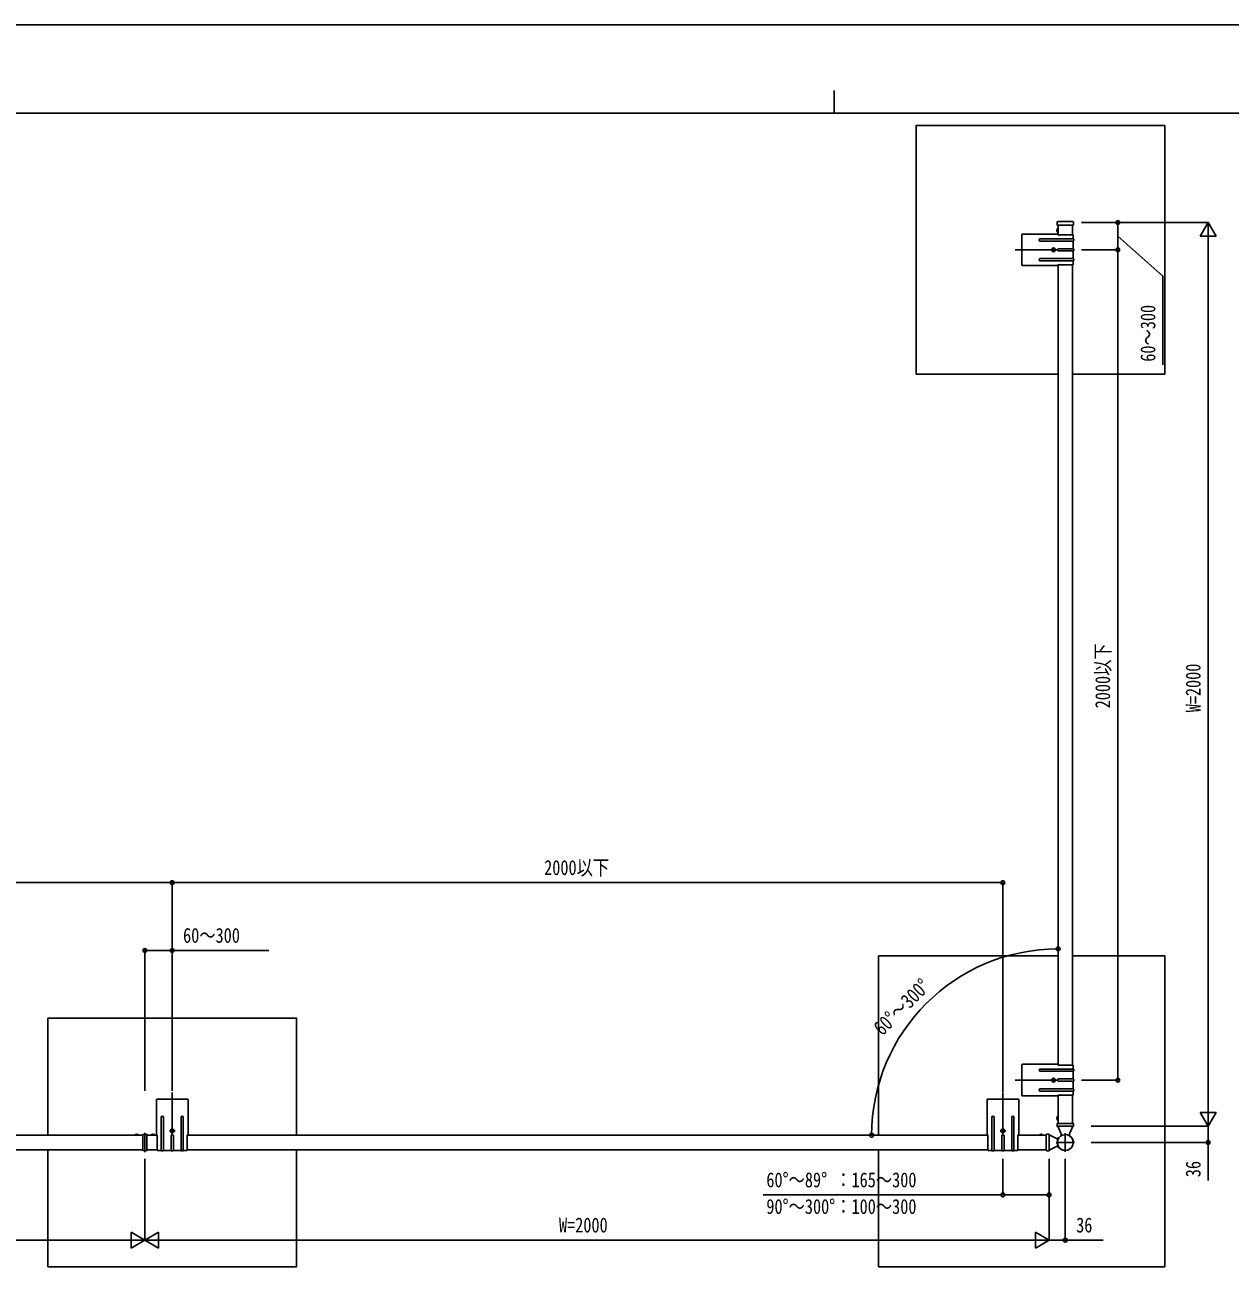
# Model space of a CAD drawing. Units: millimetres, scale not verified. Extents: x -4205 to 4205, y -2970 to 2970.
# Drawn here: x -1795 to 871, y 212 to 2970 of the extents above; entities that cross this region are included whole.
import ezdxf
from ezdxf.enums import TextEntityAlignment as Align

# ---------------------------------------------------------------- set-up
doc = ezdxf.new("R2010")
doc.units = ezdxf.units.MM
doc.header["$LTSCALE"] = 16
for name, color, linetype in [('0-3_YKK_12', 2, 'Continuous'), ('0-4_YKK_A1', 4, 'Continuous'), ('0-5_YKK_D', 6, 'Continuous'), ('0-6_YKK_ZWAK', 7, 'Continuous')]:
    doc.layers.add(name, color=color, linetype=linetype)
doc.styles.add('ＭＳ ゴシック', font='')
doc.styles.get('ＭＳ ゴシック').set_extended_font_data('MS Gothic')

msp = doc.modelspace()

# ---------------------------------------------------------------- linework, layer by layer
at = {"layer": '0-3_YKK_12'}
for p, q in [((490.19, 2472.29), (395.19, 2472.29)), ((490.19, 634.99), (395.19, 634.99)), ((-1469.31, 512.89), (-1469.31, 607.89)), ((368.09, 512.89), (368.09, 607.89)), ((-1529.81, 518.09), (-1529.81, 475.69)), ((485.67, 496.89), (526.7, 496.89)), ((506.19, 517.59), (506.19, 476.19))]:
    msp.add_line(p, q, dxfattribs=at)
at = {"layer": '0-4_YKK_A1'}
for p, q in [((487.96, 2527.21), (488.37, 2533.95)), ((488.94, 2526.89), (488.26, 2526.89)), ((523.44, 2526.89), (488.94, 2526.89)), ((489.37, 2534.89), (523.01, 2534.89)), ((489.68, 2520.09), (489.68, 2510.69)), ((490.19, 2520.09), (489.68, 2520.09)), ((490.19, 2510.69), (489.68, 2510.69)), ((490.19, 2526.89), (490.19, 2505.29)), ((490.19, 2520.09), (490.19, 2510.69)), ((490.19, 2517.39), (490.19, 2513.39)), ((490.19, 2509.89), (490.19, 2505.29)), ((522.19, 2526.89), (522.19, 2505.29)), ((524.12, 2526.89), (523.44, 2526.89)), ((524.42, 2527.21), (524.01, 2533.95)), ((410.19, 2505.79), (410.19, 2438.79)), ((488.19, 2507.29), (411.69, 2507.29)), ((523.69, 2496.79), (450.69, 2496.79)), ((450.69, 2491.79), (523.69, 2491.79)), ((488.19, 2507.29), (490.19, 2505.29)), ((493.73, 2505.29), (490.19, 2505.29)), ((512.73, 2505.29), (494.65, 2505.29)), ((523.69, 2505.29), (513.65, 2505.29)), ((523.69, 2496.79), (523.69, 2505.29)), ((523.69, 2474.79), (523.69, 2491.79)), ((524.69, 2492.79), (524.69, 2495.79)), ((473.94, 2472.29), (486.44, 2472.29)), ((478.94, 2471.87), (478.11, 2471.87)), ((481.43, 2472.7), (482.26, 2472.7)), ((491.49, 2474.79), (523.69, 2474.79)), ((523.69, 2469.79), (491.49, 2469.79)), ((523.69, 2452.79), (523.69, 2469.79)), ((524.69, 2473.79), (524.69, 2470.79)), ((411.69, 2437.29), (488.19, 2437.29)), ((450.69, 2452.79), (523.69, 2452.79)), ((523.69, 2447.79), (450.69, 2447.79)), ((490.19, 2439.29), (488.19, 2437.29)), ((490.19, 2439.29), (490.19, 667.99)), ((490.19, 2439.29), (493.73, 2439.29)), ((494.65, 2439.29), (512.73, 2439.29)), ((513.65, 2439.29), (523.69, 2439.29)), ((522.19, 2439.29), (522.19, 667.99)), ((523.69, 2439.29), (523.69, 2447.79)), ((524.69, 2451.79), (524.69, 2448.79)), ((410.19, 668.49), (410.19, 601.49)), ((488.19, 669.99), (411.69, 669.99)), ((488.19, 669.99), (490.19, 667.99)), ((493.73, 667.99), (490.19, 667.99)), ((512.73, 667.99), (494.65, 667.99)), ((523.69, 667.99), (513.65, 667.99)), ((523.69, 659.49), (523.69, 667.99)), ((523.69, 659.49), (450.69, 659.49)), ((450.69, 654.49), (523.69, 654.49)), ((473.94, 634.99), (486.44, 634.99)), ((478.94, 634.57), (478.11, 634.57)), ((481.43, 635.4), (482.26, 635.4)), ((491.49, 637.49), (523.69, 637.49)), ((523.69, 637.49), (523.69, 654.49)), ((524.69, 655.49), (524.69, 658.49)), ((524.69, 636.49), (524.69, 633.49)), ((450.69, 615.49), (523.69, 615.49)), ((523.69, 610.49), (450.69, 610.49)), ((523.69, 632.49), (491.49, 632.49)), ((523.69, 615.49), (523.69, 632.49)), ((523.69, 601.99), (523.69, 610.49)), ((524.69, 614.49), (524.69, 611.49)), ((-1504.31, 591.39), (-1504.31, 514.89)), ((-1435.81, 592.89), (-1502.81, 592.89)), ((-1434.31, 514.89), (-1434.31, 591.39)), ((333.09, 591.39), (333.09, 514.89)), ((401.59, 592.89), (334.59, 592.89)), ((403.09, 514.89), (403.09, 591.39)), ((411.69, 599.99), (488.19, 599.99)), ((490.19, 601.99), (488.19, 599.99)), ((490.19, 601.99), (490.19, 538.89)), ((490.19, 601.99), (493.73, 601.99)), ((494.65, 601.99), (512.73, 601.99)), ((513.65, 601.99), (523.69, 601.99)), ((522.19, 601.99), (522.19, 538.89)), ((-1493.81, 479.39), (-1493.81, 552.39)), ((-1488.81, 552.39), (-1488.81, 479.39)), ((-1449.81, 552.39), (-1449.81, 479.39)), ((-1444.81, 479.39), (-1444.81, 552.39)), ((343.59, 479.39), (343.59, 552.39)), ((348.59, 552.39), (348.59, 479.39)), ((387.59, 552.39), (387.59, 479.39)), ((392.59, 479.39), (392.59, 552.39)), ((489.68, 555.09), (489.68, 545.69)), ((490.19, 555.09), (489.68, 555.09)), ((490.19, 555.09), (490.19, 545.69)), ((490.19, 552.39), (490.19, 548.39)), ((487.94, 533.19), (487.99, 538.59)), ((487.94, 533.35), (487.94, 532.89)), ((488.24, 532.89), (487.94, 532.89)), ((488.94, 532.89), (488.24, 532.89)), ((488.29, 538.89), (488.99, 538.89)), ((523.44, 532.89), (488.94, 532.89)), ((488.99, 538.89), (523.39, 538.89)), ((496.5, 517.67), (489.4, 532.89)), ((490.19, 545.69), (489.68, 545.69)), ((522.98, 532.89), (515.88, 517.67)), ((523.39, 538.89), (524.09, 538.89)), ((524.14, 532.89), (523.44, 532.89)), ((524.14, 532.89), (524.44, 532.89)), ((524.39, 538.59), (524.44, 533.19)), ((524.44, 533.35), (524.44, 532.89)), ((-3436.21, 512.89), (-1534.31, 512.89)), ((-1552.51, 513.4), (-1543.11, 513.4)), ((-1552.51, 512.89), (-1552.51, 513.4)), ((-1552.51, 512.89), (-1543.11, 512.89)), ((-1549.81, 512.89), (-1545.81, 512.89)), ((-1543.11, 512.89), (-1543.11, 513.4)), ((-1534.31, 514.68), (-1534.31, 513.88)), ((-1529.81, 515.14), (-1534.12, 514.88)), ((-1529.81, 514.14), (-1529.81, 479.64)), ((-1502.31, 512.89), (-1525.31, 512.89)), ((-1507.11, 513.4), (-1516.51, 513.4)), ((-1516.51, 512.89), (-1516.51, 513.4)), ((-1507.11, 512.89), (-1516.51, 512.89)), ((-1513.91, 515.04), (-1512.96, 513.1)), ((-1509.81, 512.89), (-1513.81, 512.89)), ((-1509.71, 515.04), (-1510.66, 513.1)), ((-1507.11, 512.89), (-1507.11, 513.4)), ((-1502.31, 512.89), (-1504.31, 514.89)), ((-1502.31, 512.89), (-1502.31, 509.35)), ((-1502.31, 508.43), (-1502.31, 490.35)), ((-1475.56, 522.89), (-1463.06, 522.89)), ((-1471.81, 479.39), (-1471.81, 511.59)), ((-1470.56, 522.47), (-1471.39, 522.47)), ((-1468.07, 523.3), (-1467.24, 523.3)), ((-1466.81, 511.59), (-1466.81, 479.39)), ((-1434.31, 514.89), (-1436.31, 512.89)), ((335.09, 512.89), (-1436.31, 512.89)), ((-1436.31, 509.35), (-1436.31, 512.89)), ((-1436.31, 490.35), (-1436.31, 508.43)), ((335.09, 512.89), (333.09, 514.89)), ((335.09, 512.89), (335.09, 509.35)), ((335.09, 508.43), (335.09, 490.35)), ((361.84, 522.89), (374.34, 522.89)), ((365.59, 479.39), (365.59, 511.59)), ((366.84, 522.47), (366.01, 522.47)), ((369.33, 523.3), (370.16, 523.3)), ((370.59, 511.59), (370.59, 479.39)), ((403.09, 514.89), (401.09, 512.89)), ((464.19, 512.89), (401.09, 512.89)), ((401.09, 509.35), (401.09, 512.89)), ((401.09, 490.35), (401.09, 508.43)), ((457.39, 513.4), (447.99, 513.4)), ((447.99, 512.89), (447.99, 513.4)), ((457.39, 512.89), (447.99, 512.89)), ((454.69, 512.89), (450.69, 512.89)), ((457.39, 512.89), (457.39, 513.4)), ((464.19, 514.09), (464.19, 514.79)), ((464.19, 479.69), (464.19, 514.09)), ((464.49, 515.09), (469.89, 515.14)), ((470.19, 514.84), (470.19, 514.14)), ((470.19, 514.14), (470.19, 479.64)), ((470.19, 513.68), (489.61, 504.62)), ((485.67, 496.89), (526.7, 496.89)), ((489.41, 502.51), (489.13, 502.64)), ((494.89, 510.52), (495.95, 511.66)), ((506.19, 517.59), (506.19, 476.19)), ((516.43, 511.66), (517.49, 510.52)), ((519.81, 508.19), (519.6, 508.01)), ((519.98, 507.98), (519.81, 508.19)), ((-3436.21, 480.89), (-1534.31, 480.89)), ((-1534.12, 478.9), (-1529.81, 478.64)), ((-1529.81, 478.64), (-1529.81, 479.64)), ((-1525.5, 478.9), (-1529.81, 478.64)), ((-1502.31, 480.89), (-1525.31, 480.89)), ((-1525.31, 479.9), (-1525.31, 479.1)), ((-1502.31, 489.43), (-1502.31, 479.39)), ((-1502.31, 479.39), (-1493.81, 479.39)), ((-1489.81, 478.39), (-1492.81, 478.39)), ((-1488.81, 479.39), (-1471.81, 479.39)), ((-1467.81, 478.39), (-1470.81, 478.39)), ((-1466.81, 479.39), (-1449.81, 479.39)), ((-1448.81, 478.39), (-1445.81, 478.39)), ((-1444.81, 479.39), (-1436.31, 479.39)), ((-1436.31, 479.39), (-1436.31, 489.43)), ((335.09, 480.89), (-1436.31, 480.89)), ((335.09, 489.43), (335.09, 479.39)), ((335.09, 479.39), (343.59, 479.39)), ((347.59, 478.39), (344.59, 478.39)), ((348.59, 479.39), (365.59, 479.39)), ((369.59, 478.39), (366.59, 478.39)), ((370.59, 479.39), (387.59, 479.39)), ((388.59, 478.39), (391.59, 478.39)), ((392.59, 479.39), (401.09, 479.39)), ((401.09, 479.39), (401.09, 489.43)), ((464.19, 480.89), (401.09, 480.89)), ((464.19, 478.99), (464.19, 479.69)), ((469.89, 478.64), (464.49, 478.69)), ((489.61, 489.16), (470.19, 480.1)), ((470.19, 479.64), (470.19, 478.94)), ((519.81, 485.59), (519.6, 485.77)), ((519.81, 485.59), (520.01, 485.83))]:
    msp.add_line(p, q, dxfattribs=at)
for points in [[(522.19, 2197.29), (726.19, 2197.29), (726.19, 2747.29), (176.19, 2747.29), (176.19, 2197.29), (490.19, 2197.29)], [(488.04, 2517.49), (489.98, 2516.54), (490.59, 2515.39)], [(488.04, 2513.29), (489.98, 2514.24), (490.59, 2515.39)], [(478.11, 2471.87), (478.11, 2472.7), (478.94, 2472.7)], [(479.77, 2473.53), (479.77, 2474.36), (480.6, 2474.36), (480.6, 2473.53)], [(480.6, 2471.04), (480.6, 2470.21), (479.77, 2470.21), (479.77, 2471.04)], [(482.26, 2472.7), (482.26, 2471.87), (481.43, 2471.87)], [(490.19, 909.99), (93.09, 909.99), (93.09, 512.89)], [(93.09, 480.89), (93.09, 221.89), (726.19, 221.89), (726.19, 909.99), (522.19, 909.99)], [(-1194.31, 512.89), (-1194.31, 771.89), (-1744.31, 771.89), (-1744.31, 512.89)], [(478.11, 634.57), (478.11, 635.4), (478.94, 635.4)], [(479.77, 636.23), (479.77, 637.06), (480.6, 637.06), (480.6, 636.23)], [(482.26, 635.4), (482.26, 634.57), (481.43, 634.57)], [(480.6, 633.74), (480.6, 632.91), (479.77, 632.91), (479.77, 633.74)], [(488.04, 552.49), (489.98, 551.54), (490.59, 550.39)], [(-1469.73, 524.13), (-1469.73, 524.96), (-1468.9, 524.96), (-1468.9, 524.13)], [(367.67, 524.13), (367.67, 524.96), (368.5, 524.96), (368.5, 524.13)], [(488.04, 548.29), (489.98, 549.24), (490.59, 550.39)], [(-1549.91, 515.04), (-1548.96, 513.1), (-1547.81, 512.48)], [(-1545.71, 515.04), (-1546.66, 513.1), (-1547.81, 512.48)], [(-1534.31, 513.88), (-1534.31, 479.9), (-1534.31, 479.1)], [(-1529.81, 514.14), (-1529.81, 515.14), (-1525.5, 514.88)], [(-1525.31, 514.68), (-1525.31, 513.88), (-1525.31, 479.9)], [(-1471.39, 522.47), (-1471.39, 523.3), (-1470.56, 523.3)], [(-1468.9, 521.64), (-1468.9, 520.81), (-1469.73, 520.81), (-1469.73, 521.64)], [(-1467.24, 523.3), (-1467.24, 522.47), (-1468.07, 522.47)], [(366.01, 522.47), (366.01, 523.3), (366.84, 523.3)], [(368.5, 521.64), (368.5, 520.81), (367.67, 520.81), (367.67, 521.64)], [(370.16, 523.3), (370.16, 522.47), (369.33, 522.47)], [(450.59, 515.04), (451.54, 513.1), (452.69, 512.48)], [(454.79, 515.04), (453.84, 513.1), (452.69, 512.48)], [(520.8, 506.9), (520.77, 506.92), (519.6, 508.01)], [(520.81, 506.86), (520.81, 506.87), (520.8, 506.89), (520.8, 506.89), (520.8, 506.9), (520.8, 506.9), (520.8, 506.9)], [(-1744.31, 480.89), (-1744.31, 221.89), (-1194.31, 221.89), (-1194.31, 480.89)], [(519.6, 485.77), (520.77, 486.86), (520.8, 486.88)], [(520.8, 486.88), (520.8, 486.88), (520.8, 486.89), (520.8, 486.89), (520.81, 486.92)]]:
    msp.add_lwpolyline(points, dxfattribs=at)
for centre in [(480.19, 2472.29), (480.19, 634.99), (-1469.31, 522.89), (368.09, 522.89)]:
    msp.add_circle(centre, 4.25, dxfattribs=at)
for centre, radius, start, end in [((494.24, 2515.39), 6.55, 134.12696, 225.87304), ((488.26, 2527.19), 0.3, 176.5, 270), ((489.37, 2533.89), 1, 90, 176.5), ((523.01, 2533.89), 1, 3.5, 90), ((524.12, 2527.19), 0.3, 270, 3.5), ((411.69, 2505.79), 1.5, 90, 180), ((450.69, 2494.29), 2.5, 90, 270), ((494.19, 2505.49), 0.5, 203.57818, 336.42182), ((513.19, 2505.49), 0.5, 203.57818, 336.42182), ((523.69, 2495.79), 1, 0, 90), ((523.69, 2492.79), 1, 270, 0), ((478.94, 2473.53), 0.83, 270, 0), ((478.94, 2471.04), 0.83, 0, 90), ((481.43, 2473.53), 0.83, 180, 270), ((481.43, 2471.04), 0.83, 90, 180), ((491.49, 2472.29), 2.5, 90, 270), ((523.69, 2473.79), 1, 0, 90), ((523.69, 2470.79), 1, 270, 0), ((411.69, 2438.79), 1.5, 180, 270), ((450.69, 2450.29), 2.5, 90, 270), ((494.19, 2439.09), 0.5, 23.57818, 156.42182), ((513.19, 2439.09), 0.5, 23.57818, 156.42182), ((523.69, 2451.79), 1, 0, 90), ((523.69, 2448.79), 1, 270, 0), ((411.69, 668.49), 1.5, 90, 180), ((494.19, 668.19), 0.5, 203.57818, 336.42182), ((513.19, 668.19), 0.5, 203.57818, 336.42182), ((450.69, 656.99), 2.5, 90, 270), ((478.94, 636.23), 0.83, 270, 0), ((478.94, 633.74), 0.83, 0, 90), ((481.43, 636.23), 0.83, 180, 270), ((481.43, 633.74), 0.83, 90, 180), ((491.49, 634.99), 2.5, 90, 270), ((523.69, 658.49), 1, 0, 90), ((523.69, 655.49), 1, 270, 0), ((523.69, 636.49), 1, 0, 90), ((450.69, 612.99), 2.5, 90, 270), ((523.69, 633.49), 1, 270, 0), ((523.69, 614.49), 1, 0, 90), ((523.69, 611.49), 1, 270, 0), ((-1502.81, 591.39), 1.5, 90, 180), ((-1435.81, 591.39), 1.5, 0, 90), ((334.59, 591.39), 1.5, 90, 180), ((401.59, 591.39), 1.5, 0, 90), ((411.69, 601.49), 1.5, 180, 270), ((494.19, 601.79), 0.5, 23.57818, 156.42182), ((513.19, 601.79), 0.5, 23.57818, 156.42182), ((-1491.31, 552.39), 2.5, 0, 180), ((-1447.31, 552.39), 2.5, 0, 180), ((346.09, 552.39), 2.5, 0, 180), ((390.09, 552.39), 2.5, 0, 180), ((494.24, 550.39), 6.55, 134.12696, 225.87304), ((-1470.56, 524.13), 0.83, 270, 0), ((-1468.07, 524.13), 0.83, 180, 270), ((366.84, 524.13), 0.83, 270, 0), ((369.33, 524.13), 0.83, 180, 270), ((488.24, 533.19), 0.3, 179.5, 270), ((488.29, 538.59), 0.3, 90, 179.5), ((524.09, 538.59), 0.3, 0.5, 90), ((524.14, 533.19), 0.3, 270, 0.5), ((-1547.81, 508.84), 6.55, 44.12696, 135.87304), ((-1534.11, 514.68), 0.2, 93.5, 180), ((-1525.51, 514.68), 0.2, 0, 86.5), ((-1511.81, 508.84), 6.55, 44.12696, 135.87304), ((-1502.51, 508.89), 0.5, 293.57818, 66.42182), ((-1469.31, 511.59), 2.5, 0, 180), ((-1470.56, 521.64), 0.83, 0, 90), ((-1468.07, 521.64), 0.83, 90, 180), ((-1436.11, 508.89), 0.5, 113.57818, 246.42182), ((334.89, 508.89), 0.5, 293.57818, 66.42182), ((368.09, 511.59), 2.5, 0, 180), ((366.84, 521.64), 0.83, 0, 90), ((369.33, 521.64), 0.83, 90, 180), ((401.29, 508.89), 0.5, 113.57818, 246.42182), ((452.69, 508.84), 6.55, 44.12696, 135.87304), ((464.49, 514.79), 0.3, 90.5, 180), ((469.89, 514.84), 0.3, 0, 90.5), ((487.95, 512.02), 6, 245, 320.33515), ((506.19, 496.89), 18, 155.93932, 204.06068), ((506.19, 496.89), 17.7, 129.66485, 50.33515), ((506.19, 496.89), 17.43, 39.66485, 320.33515), ((489.48, 504.35), 0.3, 335.93932, 65), ((491.06, 515.13), 6, 324.57174, 25), ((521.32, 515.13), 6, 155, 215.42826), ((518.22, 508.84), 3.23, 323.10536, 327.9839), ((506.19, 496.89), 17.7, 325.71084, 34.28916), ((-1534.11, 479.1), 0.2, 180, 266.5), ((-1525.51, 479.1), 0.2, 273.5, 0), ((-1502.51, 489.89), 0.5, 293.57818, 66.42182), ((-1492.81, 479.39), 1, 180, 270), ((-1489.81, 479.39), 1, 270, 0), ((-1470.81, 479.39), 1, 180, 270), ((-1467.81, 479.39), 1, 270, 0), ((-1448.81, 479.39), 1, 180, 270), ((-1445.81, 479.39), 1, 270, 0), ((-1436.11, 489.89), 0.5, 113.57818, 246.42182), ((334.89, 489.89), 0.5, 293.57818, 66.42182), ((344.59, 479.39), 1, 180, 270), ((347.59, 479.39), 1, 270, 0), ((366.59, 479.39), 1, 180, 270), ((369.59, 479.39), 1, 270, 0), ((388.59, 479.39), 1, 180, 270), ((391.59, 479.39), 1, 270, 0), ((401.29, 489.89), 0.5, 113.57818, 246.42182), ((464.49, 478.99), 0.3, 180, 269.5), ((469.89, 478.94), 0.3, 269.5, 0), ((487.95, 481.76), 6, 39.66485, 115), ((489.48, 489.43), 0.3, 295, 24.06068), ((518.22, 484.94), 3.23, 32.0161, 36.89464)]:
    msp.add_arc(centre, radius, start, end, dxfattribs=at)
at = {"layer": '0-5_YKK_D'}
for p, q in [((542.19, 2532.89), (823.19, 2532.89)), ((542.19, 2532.89), (623.19, 2532.89)), ((622.19, 2532.89), (622.19, 2472.29)), ((822.19, 2532.89), (804.69, 2502.58)), ((822.19, 2532.89), (839.69, 2502.58)), ((822.19, 2532.89), (822.19, 2472.27)), ((804.69, 2502.58), (839.69, 2502.58)), ((822.19, 567.89), (822.19, 2497.89)), ((542.19, 2472.29), (623.19, 2472.29)), ((542.19, 2472.29), (623.19, 2472.29)), ((622.19, 634.99), (622.19, 2472.29)), ((-1469.31, 1071.89), (-3469.21, 1071.89)), ((-1469.31, 610.89), (-1469.31, 1072.89)), ((-1469.31, 610.89), (-1469.31, 1072.89)), ((-1469.31, 1071.89), (368.09, 1071.89)), ((368.09, 608.89), (368.09, 1072.89)), ((-1529.81, 610.89), (-1529.81, 922.89)), ((-1469.31, 610.89), (-1469.31, 922.89)), ((542.19, 634.99), (623.19, 634.99)), ((822.19, 532.89), (822.19, 593.51)), ((822.19, 532.89), (804.69, 563.2)), ((839.69, 563.2), (804.69, 563.2)), ((822.19, 532.89), (839.69, 563.2)), ((563.19, 532.89), (823.19, 532.89)), ((563.19, 532.89), (823.19, 532.89)), ((563.19, 496.89), (823.19, 496.89)), ((-1529.81, 460.89), (-1529.81, 279.89)), ((-1529.81, 460.89), (-1529.81, 279.89)), ((368.09, 460.89), (368.09, 379.89)), ((470.19, 460.89), (470.19, 279.89)), ((470.19, 460.89), (470.19, 279.89)), ((470.19, 460.89), (470.19, 379.89)), ((506.19, 460.89), (506.19, 279.89)), ((-3494.81, 280.89), (-1564.81, 280.89)), ((-1529.81, 280.89), (-1590.43, 280.89)), ((-1529.81, 280.89), (-1560.12, 298.39)), ((-1560.12, 298.39), (-1560.12, 263.39)), ((-1529.81, 280.89), (-1560.12, 263.39)), ((-1529.81, 280.89), (-1499.5, 298.39)), ((-1529.81, 280.89), (-1499.5, 263.39)), ((-1529.81, 280.89), (-1469.19, 280.89)), ((-1499.5, 263.39), (-1499.5, 298.39)), ((435.19, 280.89), (-1494.81, 280.89)), ((470.19, 280.89), (409.57, 280.89)), ((470.19, 280.89), (439.88, 298.39)), ((439.88, 298.39), (439.88, 263.39)), ((470.19, 280.89), (439.88, 263.39))]:
    msp.add_line(p, q, dxfattribs=at)
for points in [[(622.19, 2502.59), (722.19, 2414.1), (722.19, 2217.7)], [(-1529.81, 921.89), (-1469.31, 921.89), (-1255.91, 921.89)], [(822.19, 532.89), (822.19, 496.89), (822.19, 413.09)], [(470.19, 380.89), (368.09, 380.89), (-162.11, 380.89)], [(470.19, 280.89), (506.19, 280.89), (589.99, 280.89)]]:
    msp.add_lwpolyline(points, dxfattribs=at)
for centre in [(622.19, 2532.89), (622.19, 2472.29), (622.19, 2472.29), (-1469.31, 1071.89), (-1469.31, 1071.89), (368.09, 1071.89), (-1529.81, 921.89), (-1469.31, 921.89), (490.19, 925.25), (622.19, 634.99), (77.83, 512.89), (822.19, 496.89), (368.09, 380.89), (470.19, 380.89), (506.19, 280.89)]:
    msp.add_circle(centre, 4.25, dxfattribs=at)
msp.add_arc((490.19, 512.89), 412.36, 90, 180, dxfattribs=at)
at = {"layer": '0-6_YKK_ZWAK'}
for p, q in [((-4.98, 2825), (-4.98, 2775)), ((3895.02, 2775), (-3904.98, 2775))]:
    msp.add_line(p, q, dxfattribs=at)
msp.add_lwpolyline([(-4205, -2970), (4205, -2970), (4205, 2970), (-4205, 2970)], close=True, dxfattribs=at)

# ---------------------------------------------------------------- texts
at = {"layer": '0-5_YKK_D', "style": 'ＭＳ ゴシック', "width": 0.8}
for s, rotation, p in [('60～300', 90, (715.19, 2224.7)), ('2000以下', 90, (615.19, 1457.64)), ('W=2000', 90, (815.19, 1448.89)), ('60°～300°', 45, (108.81, 724.57)), ('36', 90, (815.19, 420.09))]:
    msp.add_text(s, height=32.99, rotation=rotation, dxfattribs=at).set_placement(p, align=Align.BOTTOM_LEFT)
for s, p in [('2000以下', (-646.61, 1078.89)), ('60～300', (-1445.31, 928.89)), ('60°～89° ：165～300', (-155.11, 387.89)), ('90°～300°：100～300', (-155.11, 328.89)), ('W=2000', (-613.81, 287.89)), ('36', (530.19, 287.89))]:
    msp.add_text(s, height=32.99, dxfattribs=at).set_placement(p, align=Align.BOTTOM_LEFT)

doc.saveas('drawing.dxf')
